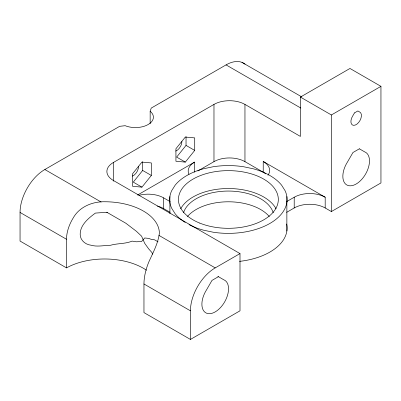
<?xml version="1.0" encoding="UTF-8"?>
<svg xmlns="http://www.w3.org/2000/svg" width="401" height="401" viewBox="0 0 401 401"><rect width="100%" height="100%" fill="white"/><g stroke="black" fill="none" stroke-linecap="round" stroke-linejoin="round"><path stroke-width="0.6" d="M146.535 270.254A54.772 31.619 0 0 0 66.516 267.888L66.516 239.272A34.832 22.817 -52.2 0 1 73.172 218.024C79.358 206.766 92.641 201.407 105.057 201.753A54.772 31.619 0 0 1 159.382 233.116C158.139 243.362 153.102 252.47 148.911 261.753A34.832 16.977 -66.8 0 0 143.959 283.988L143.964 312.605L190.43 339.431L239.999 310.815L239.999 253.582L113.298 180.43A21.905 12.647 0 0 1 113.298 162.545L213.974 104.415A21.905 12.647 0 0 1 244.956 104.415L300.404 136.43L300.404 97.082L349.973 68.466L380.95 86.35L380.95 182.936L331.386 211.553L325.191 207.974A21.905 12.647 0 0 0 294.209 207.974L286.615 212.36M66.516 267.888L20.05 241.061L20.05 212.445A35.047 20.235 -60 0 1 44.832 169.518L119.648 126.325L125.142 125.698A17.96 10.371 0 0 0 148.144 124.536A17.96 10.371 0 0 0 150.159 111.257L151.242 108.085L226.059 64.892A35.047 20.235 -60 0 1 245.041 64.15M142.666 161.683L142.666 170.45L133.277 182.129L141.949 187.137L151.342 175.458L151.342 162.936L141.949 162.099L132.561 173.778L132.561 186.3L141.949 187.137M186.034 136.646L186.034 145.408L176.646 157.092L185.322 162.099L194.711 150.415L194.711 137.894L185.322 137.057L175.929 148.741L175.929 161.257L185.322 162.099M137.508 195.066L194.615 162.099L194.615 172.235M197.843 170.966L213.974 161.648A21.905 12.647 0 0 1 244.956 161.648L263.231 172.204A21.905 12.647 0 0 1 265.688 173.894M300.404 97.082L331.386 114.967L380.95 86.35M359.376 148.811L352.955 152.515L347.607 161.783A18.837 10.877 -60 0 0 346.479 184.776A18.837 10.877 -60 0 0 365.857 173.588A18.837 10.877 -60 0 0 364.73 151.899L359.306 148.771M286.615 201.628L294.209 197.242A21.905 12.647 0 0 1 325.191 197.242L325.191 207.974M190.43 339.431L190.43 310.815A35.047 20.235 -60 0 1 215.217 267.888L239.999 253.582M218.425 276.69L212.004 280.394L206.65 289.667A18.837 10.877 -60 0 0 205.528 312.655A18.837 10.877 -60 0 0 224.906 301.467A18.837 10.877 -60 0 0 223.778 279.778L217.853 276.359M107.413 212.595L105.057 212.405L95.418 213.086C88.055 218.45 78.696 226.234 80.39 236.485C81.513 241.367 86.18 244.7 91.012 245.206C97.433 247.081 104.019 245.312 110.536 245.262C117.618 243.217 125.302 244.008 132.13 241.121L136.375 241.793L141.588 241.522L144.696 237.973L148.706 238.394L151.974 239.633L152.686 239.392L154.606 239.843L158.049 241.833M241.988 62.386L301.923 96.992M226.059 64.892L300.81 108.049M263.231 172.204L263.231 161.473L325.191 197.242M186.034 145.408L194.711 150.415M142.666 170.45L151.342 175.458M138.886 195.347A21.905 12.647 0 0 1 163.633 197.868L170.144 201.628M157.403 206.079A21.905 12.647 0 0 1 163.633 208.6L170.144 212.36M44.832 169.518L101.142 202.029M158.906 235.377L215.217 267.888M106.731 212.204L125.854 223.242L136.375 231.272L141.588 236.179L144.696 243.317L148.706 248.916L151.974 252.58L152.505 254.224M20.05 212.445L66.516 239.272M143.964 283.983L190.43 310.815M331.386 114.967L331.386 211.553M294.209 197.242L294.209 207.974M286.865 196.525L286.865 231.046M244.956 104.415L244.956 161.648M213.974 104.415L213.974 161.648M169.899 196.525L169.899 213.628M163.633 197.868L163.633 208.6M150.159 111.257L150.159 123.698M113.298 162.545L113.298 181.207M263.231 161.473A21.905 12.647 0 0 1 267.978 175.257M138.54 166.57A7.449 4.301 -60 0 1 132.36 176.124M183.513 212.796A45.564 26.306 0 0 1 228.38 191.056A45.564 26.306 0 0 1 273.251 212.796M187.468 216.52A45.564 26.306 0 0 1 228.38 201.788A45.564 26.306 0 0 1 269.297 216.52M188.946 174.315A21.905 12.647 0 0 1 194.615 162.099M180.676 208.826A49.945 28.837 0 0 1 228.38 188.53A49.945 28.837 0 0 1 276.088 208.826M181.914 141.528A7.449 4.301 -60 0 1 175.733 151.087M286.65 223.969A58.706 33.895 0 0 1 239.467 261.377M188.986 224.605A58.706 33.895 0 0 0 203.573 230.194L213.187 232.214A58.706 33.895 0 0 0 285.086 190.706L281.587 185.152A58.706 33.895 0 0 0 253.191 168.761L243.572 166.741A58.706 33.895 0 0 0 213.187 166.741L203.573 168.761A58.706 33.895 0 0 0 175.177 185.152L171.673 190.706A58.706 33.895 0 0 0 171.673 208.249L175.177 213.803A58.706 33.895 0 0 0 185.237 222.46M354.474 112.912L352.78 115.844A7.449 4.301 -60 0 0 352.339 124.932A7.449 4.301 -60 0 0 359.998 120.506A7.449 4.301 -60 0 0 359.552 111.934L357.857 110.957L354.474 112.912M199.733 223.096A49.945 28.837 0 0 0 278.134 201.989A49.945 28.837 0 0 0 207.272 173.342A49.945 28.837 0 0 0 199.733 223.096"/></g></svg>
